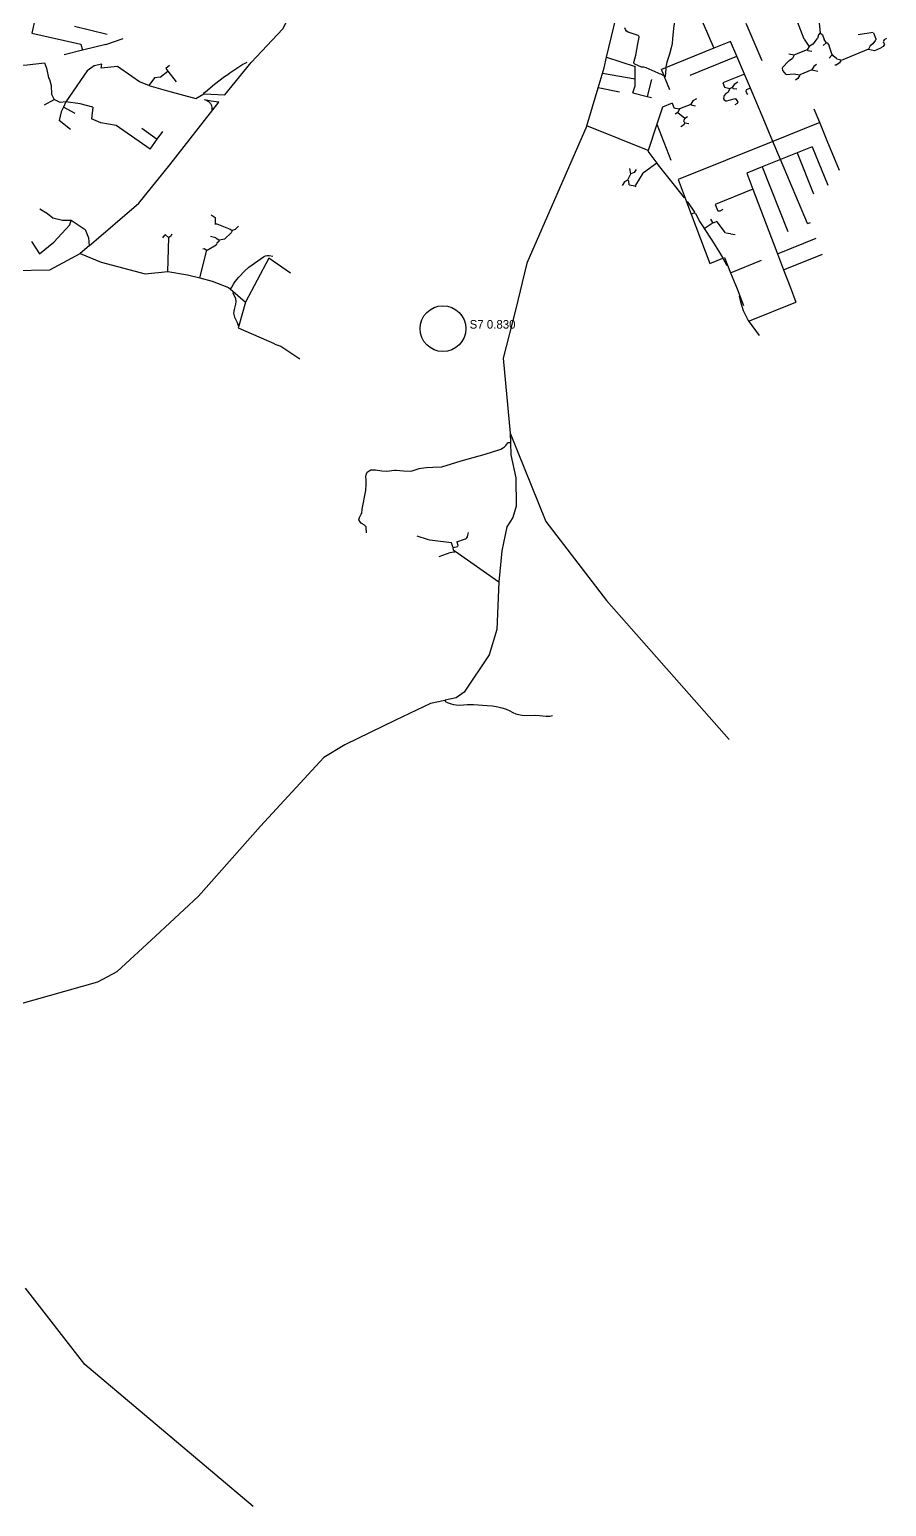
# Model space of a CAD drawing. Header units: metres. Extents: x 432891 to 477890, y 2556094 to 2581523.
# Drawn here: x 447656 to 452153, y 2556095 to 2563844 of the extents above; entities that cross this region are included whole.
import ezdxf

# ---------------------------------------------------------------- set-up
doc = ezdxf.new("R2010")
doc.units = ezdxf.units.M
doc.layers.add('W10_PIPE_DN200', color=8, linetype='Continuous')
doc.layers.add('W10_STP_CANDIDATES', color=5, linetype='Continuous')

msp = doc.modelspace()

# ---------------------------------------------------------------- linework, layer by layer
at = {"layer": 'W10_PIPE_DN200'}
for points in [[(448818.1, 2563672.3), (448984.5, 2563849), (449543.6, 2564926)], [(450683.8, 2563699.1), (450747.6, 2563967.9), (450900.2, 2564205)], [(451111.7, 2564052), (451100.3, 2564037.1), (451087.7, 2564016.4), (451055.5, 2563934.3), (451042.8, 2563892), (451036.3, 2563863.4), (451034.1, 2563850), (451030.2, 2563795), (451027.1, 2563771.7), (451023, 2563748.5), (451014.3, 2563715.2), (450999.8, 2563673.1), (450995.9, 2563655.6), (450995, 2563649.2)], [(451115.4, 2564053.6), (451163.4, 2563941), (451246.4, 2563746.3)], [(451721.2, 2563793.8), (451650.9, 2563976.7)], [(447684.8, 2563903.9), (447668.4, 2563825.6), (447924.3, 2563768.1)], [(451793.6, 2563931.9), (451804.6, 2563825.9)], [(447891.2, 2563861.9), (448063.3, 2563820.2)], [(450980.5, 2563603), (450969.1, 2563610), (450961.7, 2563612.9), (450954, 2563614.8), (450891.2, 2563643.9), (450879, 2563647), (450866.5, 2563647.6), (450831.5, 2563662.1), (450827.3, 2563668.2), (450827.3, 2563671.4), (450837.4, 2563709.2), (450847.7, 2563769.8), (450854.7, 2563803.7), (450854.7, 2563806.6), (450853.8, 2563809.5), (450849.8, 2563813.2), (450797.5, 2563830.5), (450789, 2563836), (450783.3, 2563843.8), (450780.3, 2563852.8)], [(451414.9, 2563877.2), (451498, 2563682.6)], [(451803.6, 2563824.9), (451795.6, 2563815.9), (451790.6, 2563797.9)], [(451805.6, 2563824.9), (451816.6, 2563815.9), (451825.6, 2563792.9)], [(452083.6, 2563828.9), (452003.6, 2563815.9)], [(452084.6, 2563827.9), (452097.6, 2563794.9), (452097.6, 2563789.9)], [(447924.3, 2563768.1), (447933.4, 2563735.7)], [(448055.3, 2563766.2), (447933.4, 2563735.7)], [(448055.3, 2563766.2), (448146.1, 2563797.5)], [(451246.4, 2563746.3), (450992.6, 2563643.9)], [(451334.8, 2563782), (451246.4, 2563746.3)], [(451367.7, 2563704.2), (451334.8, 2563782)], [(451721.2, 2563793.8), (451746, 2563756.8)], [(451746.6, 2563755.9), (451735.6, 2563737.9)], [(451766.6, 2563766.9), (451746.6, 2563755.9)], [(451767.2, 2563767.7), (451789.9, 2563797.2)], [(451819.6, 2563759.9), (451836.6, 2563774.9)], [(451836.1, 2563775.8), (451826.1, 2563792.1)], [(451836.6, 2563774.9), (451840.6, 2563774.9), (451851.6, 2563759.9)], [(451867.8, 2563711.4), (451851.9, 2563759)], [(452058.6, 2563740.9), (451914.6, 2563681.9)], [(452081.6, 2563768.9), (452067.6, 2563758.9), (452058.6, 2563740.9)], [(452058.6, 2563740.9), (452090.6, 2563734.9)], [(452082.2, 2563769.7), (452096.9, 2563789.2)], [(452091.5, 2563735.3), (452122.6, 2563748.5)], [(452142.6, 2563765.9), (452135.6, 2563755.9), (452123.6, 2563748.9)], [(452152.6, 2563797.9), (452140.6, 2563790.9), (452134.6, 2563781.9)], [(452134.6, 2563779.9), (452142.6, 2563766.9)], [(447456.4, 2563646), (447529, 2563654), (447643.2, 2563658.6), (447734.2, 2563669.8), (447744.9, 2563641.4), (447754.3, 2563590.9), (447760.3, 2563583), (447769, 2563551.3), (447770.2, 2563504.5), (447784.1, 2563478)], [(447933.4, 2563735.7), (447836.8, 2563711.4)], [(448035.5, 2563663.3), (447995.1, 2563653.6), (447958.4, 2563627.6), (447846.2, 2563465.9)], [(448031.5, 2563641.7), (448035.5, 2563663.3)], [(448571, 2563511.9), (448579.3, 2563518.3), (448626.9, 2563557.5), (448678.9, 2563597.4), (448696.2, 2563609.1), (448706.1, 2563617.3), (448775, 2563662), (448782.9, 2563666.8), (448798.2, 2563673.7)], [(448680.1, 2563502.4), (448818.1, 2563672.3)], [(450670.6, 2563643.2), (450683.8, 2563699.1)], [(450683.8, 2563699.1), (450833.6, 2563650.5)], [(451122.9, 2563604.7), (451367.7, 2563704.2)], [(451407, 2563611.1), (451367.7, 2563704.2)], [(451605.3, 2563643.7), (451640.8, 2563680.3)], [(451640.6, 2563716.9), (451668.6, 2563710.9)], [(451668.6, 2563709.9), (451658.6, 2563691.9), (451641.6, 2563680.9)], [(451735.6, 2563737.9), (451669.6, 2563710.9)], [(451735.6, 2563737.9), (451740.6, 2563733.9), (451761.6, 2563730.9)], [(451868.1, 2563710.5), (451866.6, 2563709.9), (451851.6, 2563694.9)], [(451872.6, 2563706.9), (451869.6, 2563710.9), (451868.1, 2563710.5)], [(451891.8, 2563691.6), (451873.4, 2563706.4)], [(451913.6, 2563680.9), (451906.6, 2563668.9), (451888.6, 2563657.9), (451881.6, 2563656.9)], [(451892.6, 2563690.9), (451908.6, 2563687.9), (451913.6, 2563682.9)], [(448282.2, 2563551.2), (448233.1, 2563569.7), (448192, 2563597.3), (448116.8, 2563650.7), (448031.5, 2563641.7)], [(448340.5, 2563593.7), (448310.9, 2563590.9), (448282.2, 2563551.2)], [(448340.5, 2563593.7), (448381.4, 2563626.5)], [(448390.2, 2563655), (448371.4, 2563639.5)], [(448371.4, 2563639.5), (448381.4, 2563626.5)], [(448381.4, 2563626.5), (448424.5, 2563570.6)], [(450639.6, 2563538.4), (450670.6, 2563643.2)], [(450662.7, 2563614.9), (450833.4, 2563585.3)], [(450822.4, 2563512.5), (450833.3, 2563549.4), (450833.4, 2563585.3)], [(450833.4, 2563585.3), (450833.6, 2563650.5)], [(450992.6, 2563643.9), (450971.6, 2563635.4)], [(451015.6, 2563527.3), (450971.6, 2563635.4)], [(450994.1, 2563640.2), (450992, 2563595.8)], [(450992.6, 2563643.9), (450994.1, 2563640.2)], [(451407, 2563611.1), (451293.7, 2563565.3)], [(451438.2, 2563537.1), (451407, 2563611.1)], [(451604.6, 2563640.9), (451607.6, 2563628.9), (451624.6, 2563607.9)], [(451625.5, 2563608), (451667.6, 2563612.9)], [(451668.6, 2563612.9), (451696.6, 2563606.9)], [(451697.6, 2563605.9), (451687.6, 2563586.9), (451674.6, 2563578.9)], [(451761.6, 2563632.9), (451698.6, 2563606.9)], [(451784.6, 2563660.9), (451770.6, 2563650.9), (451761.6, 2563632.9)], [(451761.6, 2563632.9), (451792.6, 2563626.9)], [(448282.2, 2563551.2), (448379.6, 2563522.1), (448528.8, 2563482.5)], [(448528.8, 2563482.5), (448569.4, 2563507.9)], [(448570.8, 2563507.9), (448571, 2563511.9)], [(448570.8, 2563507.9), (448680.1, 2563502.4)], [(450580.6, 2563339.1), (450639.6, 2563538.4)], [(450751.6, 2563515.4), (450639.9, 2563538.3)], [(450822.4, 2563512.5), (450896.8, 2563493.8)], [(450919.2, 2563582.2), (450896.8, 2563493.8)], [(451293.7, 2563565.3), (451302.8, 2563542.7)], [(451303.2, 2563541.8), (451331.2, 2563535.8)], [(451331.2, 2563534.8), (451322.2, 2563515.8), (451310.2, 2563507.8)], [(451342.2, 2563539.8), (451332.2, 2563535.8)], [(451373.2, 2563567.8), (451353.2, 2563556.8), (451343.2, 2563540.8)], [(451343.2, 2563539.8), (451347.2, 2563535.8), (451367.2, 2563532.8)], [(451416.2, 2563527.8), (451414.2, 2563519.8), (451423.2, 2563502.8)], [(451438.2, 2563537.1), (451417.1, 2563528.2)], [(451514, 2563357.7), (451438.2, 2563537.1)], [(447733.4, 2563448.9), (447784.1, 2563478)], [(447846.2, 2563465.9), (447816.9, 2563461.8), (447784.1, 2563478)], [(447833.4, 2563437.2), (447822.4, 2563412.6), (447811.3, 2563367.2)], [(447846.2, 2563465.9), (447833.4, 2563437.2)], [(447895, 2563403.4), (447833.4, 2563437.2)], [(447988, 2563437.2), (447921.6, 2563454.1), (447846.2, 2563465.9)], [(447988, 2563437.2), (447980.7, 2563376.6)], [(448391.7, 2563134.1), (448649.5, 2563463.4)], [(448574.6, 2563477.8), (448609.4, 2563471.2), (448646.4, 2563465.9)], [(448574.6, 2563477.8), (448583.6, 2563473.4), (448592.1, 2563468), (448600.7, 2563460.9), (448605.2, 2563455.6), (448609.6, 2563445.9), (448612, 2563435.6), (448612.4, 2563425), (448611.9, 2563421.8)], [(448649.5, 2563463.4), (448646.4, 2563465.9)], [(450896.8, 2563493.8), (450919.3, 2563488.1)], [(450977.4, 2563437.6), (450947.7, 2563348.8)], [(451027.4, 2563457.8), (450977.4, 2563437.6)], [(451027.4, 2563457.8), (451036.8, 2563434.7)], [(451037.2, 2563433.8), (451065.2, 2563428.8)], [(451125.2, 2563451.8), (451067.2, 2563428.8)], [(451156.2, 2563480.8), (451137.2, 2563469.8), (451126.2, 2563452.8)], [(451126.2, 2563451.8), (451132.2, 2563447.8), (451151.2, 2563444.8)], [(451299.2, 2563491.8), (451297.2, 2563480.8), (451301.2, 2563474.8), (451309.2, 2563469.8), (451317.2, 2563470.8)], [(451299.7, 2563492.6), (451309.6, 2563507)], [(451359.2, 2563481.5), (451318.2, 2563471)], [(451373.2, 2563462.8), (451369.2, 2563456.8), (451357.2, 2563449.8)], [(451359.2, 2563481.5), (451361.2, 2563480.8)], [(451361.2, 2563480.8), (451373.2, 2563463.8)], [(447870.1, 2563320.8), (447811.3, 2563367.2)], [(448029.5, 2563354.4), (447980.7, 2563376.6)], [(448288.3, 2563216), (448109.4, 2563340.2), (448029.5, 2563354.4)], [(451057.2, 2563408.8), (451043.2, 2563399.8)], [(451066.2, 2563427.8), (451057.2, 2563408.8)], [(451094.4, 2563378.4), (451057.9, 2563408.1)], [(451094.2, 2563355.8), (451087.2, 2563342.8), (451074.2, 2563334.8)], [(451095.2, 2563377.8), (451088.2, 2563364.8)], [(451088.2, 2563363.8), (451094.2, 2563356.8)], [(451109.2, 2563386.8), (451095.2, 2563377.8)], [(451095.2, 2563355.8), (451116.2, 2563351.8)], [(451556.4, 2563257.3), (451514, 2563357.7)], [(451802.5, 2563356.5), (451556.4, 2563257.3)], [(451802.5, 2563356.5), (451773.3, 2563427.1)], [(451841.7, 2563261.2), (451802.5, 2563356.5)], [(448244.1, 2563326.3), (448326.1, 2563269.7)], [(448326.1, 2563269.7), (448354.8, 2563310.3)], [(450580.6, 2563339.1), (450265.9, 2562618.4), (450206.6, 2562372.6)], [(450750.4, 2563270.7), (450580.6, 2563339.1)], [(450947.7, 2563348.8), (450901.5, 2563209.9)], [(450947.7, 2563348.8), (451020.3, 2563158.4)], [(448288.3, 2563216), (448326.1, 2563269.7)], [(450901.5, 2563209.9), (450750.4, 2563270.7)], [(450901.5, 2563209.9), (450900.6, 2563206)], [(450900.6, 2563206), (450946.8, 2563143.5)], [(451556.4, 2563257.3), (451058.7, 2563056.8)], [(451596.5, 2563162.2), (451556.4, 2563257.3)], [(451684.7, 2563197.8), (451596.5, 2563162.2)], [(451762.9, 2563229.4), (451684.7, 2563197.8)], [(451684.7, 2563197.8), (451769.6, 2562981.6)], [(451762.9, 2563229.4), (451845.1, 2563028.1)], [(451905.9, 2563105.5), (451841.7, 2563261.2)], [(447968.2, 2562709.3), (448228.9, 2562934.2), (448391.7, 2563134.1)], [(450946.8, 2563143.5), (450877.1, 2563092)], [(450946.8, 2563143.5), (450955.2, 2563132.2), (451038.8, 2563028.3), (451064, 2562994.8), (451090.3, 2562962.2)], [(451499.9, 2563123.2), (451419.8, 2563090.9)], [(451596.5, 2563162.2), (451499.9, 2563123.2)], [(451499.9, 2563123.2), (451635.3, 2562783.9)], [(451738.5, 2562825.9), (451596.5, 2563162.2)], [(450793.3, 2563053.4), (450778.3, 2563045.4), (450766.3, 2563025.4)], [(450809.3, 2563086.4), (450794.3, 2563054.4)], [(450795.3, 2563053.4), (450798.3, 2563050.4), (450801.3, 2563030.4)], [(450804.3, 2563115.4), (450809.3, 2563087.4)], [(450839.3, 2563109.4), (450828.3, 2563094.4), (450810.3, 2563087.4)], [(450874.3, 2563090.4), (450836.3, 2563028.4), (450834.3, 2563024.4)], [(450876.2, 2563091.5), (450874.3, 2563090.4)], [(451058.7, 2563056.8), (451095.4, 2562959.9)], [(451419.8, 2563090.9), (451451.9, 2563006.4)], [(450802.3, 2563030.3), (450833.3, 2563024.6)], [(450834.3, 2563024.4), (450835.3, 2563019.4)], [(451451.9, 2563006.4), (451253.9, 2562926.5)], [(451451.9, 2563006.4), (451549.7, 2562749.1)], [(447709.2, 2562903.7), (447750.6, 2562878.5)], [(451095.4, 2562959.9), (451102.9, 2562940.2)], [(451102.9, 2562940.2), (451106.6, 2562941.6)], [(451102.9, 2562940.2), (451127.4, 2562875.4)], [(451106.6, 2562941.6), (451119.7, 2562924), (451135.1, 2562901.7), (451144.7, 2562886.7)], [(451253.9, 2562926.5), (451267.4, 2562893.1)], [(451293.8, 2562900.2), (451277.8, 2562891.2), (451267.8, 2562892.2)], [(447665, 2562732.6), (447707.3, 2562667.4), (447782.8, 2562728.9), (447866.6, 2562819.5), (447874.3, 2562843.4)], [(447750.6, 2562878.5), (447778.4, 2562856.7), (447829, 2562844.7), (447874.3, 2562843.4)], [(447874.3, 2562843.4), (447947.4, 2562795.4), (447965.2, 2562751.3), (447968.2, 2562709.3)], [(448608.5, 2562873), (448630.5, 2562858)], [(448627.5, 2562825), (448631.5, 2562825)], [(448630.5, 2562858), (448631.5, 2562856)], [(448631.5, 2562826), (448631.5, 2562856)], [(448631.5, 2562825), (448638.5, 2562825), (448708.5, 2562797), (448718.5, 2562790)], [(448752.5, 2562812), (448735.5, 2562796), (448719.5, 2562790)], [(451147.5, 2562883.5), (451127.4, 2562875.4)], [(451127.4, 2562875.4), (451225.1, 2562617.1)], [(451147.5, 2562883.5), (451149, 2562879.8)], [(451149, 2562879.8), (451149.7, 2562878.8), (451174, 2562835.1), (451190, 2562808.9), (451195.8, 2562800.3)], [(451195.8, 2562800.3), (451237.9, 2562828.7)], [(451228.8, 2562849.2), (451238.8, 2562831.2)], [(451237.9, 2562828.7), (451239.8, 2562830.2)], [(451261.8, 2562837.2), (451245.8, 2562830.2), (451239.8, 2562830.2)], [(451263.4, 2562835.4), (451261.8, 2562837.2)], [(451308.1, 2562777), (451263.4, 2562835.4)], [(451738.5, 2562825.9), (451754.7, 2562832.5)], [(448368.5, 2562767), (448361.5, 2562763), (448352.5, 2562751)], [(448369.5, 2562767), (448385.5, 2562754)], [(448382.1, 2562574.9), (448386.5, 2562752)], [(448402.5, 2562771), (448394.5, 2562759), (448386.5, 2562754)], [(448632.6, 2562751.3), (448604.5, 2562758.7)], [(448633.5, 2562751), (448650.5, 2562740)], [(448650.5, 2562740), (448648.5, 2562733), (448638.5, 2562723), (448637.5, 2562717)], [(448651.5, 2562740.2), (448679.6, 2562746.8)], [(448718.5, 2562789), (448714.5, 2562778), (448680.5, 2562747)], [(451195.8, 2562800.3), (451236.5, 2562739.7), (451271.8, 2562684), (451291.7, 2562648.6)], [(451334.8, 2562773.3), (451309.8, 2562776.1)], [(451335.8, 2562773.2), (451357.8, 2562769.2)], [(451549.7, 2562749.1), (451580.3, 2562668.4)], [(451580.3, 2562668.4), (451784.5, 2562749.5)], [(447761.8, 2562583.4), (447921.8, 2562668.9)], [(447968.2, 2562709.3), (447921.8, 2562668.9)], [(447921.8, 2562668.9), (448031.9, 2562623.2), (448261.6, 2562562.1), (448382.1, 2562574.9)], [(448548.9, 2562541.3), (448586.3, 2562686.1)], [(448564.5, 2562693), (448571.5, 2562695), (448586.5, 2562687)], [(448587.4, 2562687.5), (448635.7, 2562715.6)], [(448635.7, 2562715.6), (448637.5, 2562717)], [(448711.7, 2562486.1), (448714.1, 2562487.6), (448717.9, 2562492.1), (448726.4, 2562507.6), (448735.3, 2562521.7), (448753.7, 2562544.8), (448785.6, 2562578.9), (448806.6, 2562596.9), (448882.6, 2562651.4), (448893.8, 2562656.7), (448905, 2562659.1), (448913.7, 2562658.9), (448932.2, 2562655.4)], [(451580.3, 2562668.4), (451612.7, 2562583.3)], [(451612.7, 2562583.3), (451817.7, 2562666.6)], [(447567.8, 2562580.4), (447761.8, 2562583.4)], [(449024.3, 2562566.7), (448910.9, 2562645.6), (448789.1, 2562413.6)], [(451225.1, 2562617.1), (451302.9, 2562648.8)], [(451295.7, 2562641.5), (451315.2, 2562606.7)], [(451302.9, 2562648.8), (451318.9, 2562608.2)], [(451318.9, 2562608.2), (451315.2, 2562606.7)], [(451318.9, 2562608.2), (451334.6, 2562568.5)], [(451334.6, 2562568.5), (451497.6, 2562634.8)], [(451612.7, 2562583.3), (451646.4, 2562494.6)], [(448382.1, 2562574.9), (448483.7, 2562558.1), (448548.9, 2562541.3)], [(448548.9, 2562541.3), (448613.4, 2562524.6), (448699.1, 2562491.7)], [(451334.6, 2562568.5), (451368.2, 2562483.8)], [(448699.1, 2562491.7), (448709.1, 2562483.1)], [(448709.1, 2562483.1), (448711.7, 2562486.1)], [(448709.1, 2562483.1), (448789.1, 2562413.6)], [(448720.6, 2562464.6), (448731.5, 2562444.8), (448736.4, 2562432.4), (448738.1, 2562417.5), (448737.2, 2562402.6), (448730, 2562375.9), (448726.2, 2562355.9), (448729.4, 2562341.4), (448732, 2562334.4), (448745.4, 2562307.1), (448749.9, 2562292.2), (448750.1, 2562291.2)], [(451368.2, 2562483.8), (451382.9, 2562446.6)], [(451382.9, 2562446.6), (451379.2, 2562445.1)], [(451379.2, 2562445.1), (451386.1, 2562415.9), (451392.8, 2562393.1), (451400.9, 2562370.8), (451410.5, 2562349.1), (451427.5, 2562317.8), (451483.7, 2562238.9)], [(451382.9, 2562446.6), (451403.1, 2562395.6)], [(451646.4, 2562494.6), (451676.8, 2562414.5)], [(448789.1, 2562413.6), (448754, 2562290.1)], [(450206.6, 2562372.6), (450141.1, 2562120.9), (450178.1, 2561725.7)], [(451434.6, 2562316.1), (451676.8, 2562414.5)], [(448754, 2562290.1), (448750.1, 2562291.2)], [(448754, 2562290.1), (448751, 2562279.8)], [(448751, 2562279.8), (448939.9, 2562196.3)], [(448939.9, 2562196.3), (448943.3, 2562194.2)], [(448943.3, 2562194.2), (448974.3, 2562182.6), (449074.2, 2562117)], [(450178.1, 2561725.7), (450179.6, 2561676.4)], [(450178.1, 2561725.7), (450364.5, 2561263.1), (450683.3, 2560848.3), (451326.7, 2560118.6)], [(449424.3, 2561203.7), (449422.9, 2561230.1), (449421.5, 2561234.5), (449413.3, 2561243), (449401.1, 2561251), (449396.4, 2561255.1), (449386.1, 2561267.7), (449384.7, 2561270.8), (449384.3, 2561274.2), (449386.4, 2561284.3), (449396.3, 2561300.7), (449398.7, 2561307), (449401.2, 2561327.6), (449421.2, 2561425.6), (449422.5, 2561457.4), (449422.4, 2561480.4), (449420.8, 2561498.9), (449421.7, 2561508.3), (449423.6, 2561513.8), (449428.1, 2561521.1), (449432.5, 2561525.7), (449437.8, 2561529.6), (449446.7, 2561533.5), (449456.4, 2561534.9), (449471.6, 2561534), (449505, 2561529.6), (449531.3, 2561527.7), (449571, 2561532.2), (449580.2, 2561532.2), (449618.7, 2561528.4), (449654.8, 2561527.8), (449663.7, 2561528.4), (449700.4, 2561540.8), (449710.7, 2561543.1), (449739.1, 2561546.8), (449771.2, 2561549), (449819.2, 2561550.5), (449920.7, 2561581), (450047.1, 2561615.8), (450117.5, 2561638.4), (450128.3, 2561642.4), (450138.3, 2561647.9), (450147.6, 2561654.6), (450155.9, 2561662.5), (450165.7, 2561675.9)], [(450179.6, 2561676.4), (450165.7, 2561675.9)], [(450179.6, 2561676.4), (450181.6, 2561612.3)], [(450181.6, 2561612.3), (450208.4, 2561491.6), (450209.2, 2561343), (450192, 2561283.9), (450160.1, 2561235.3), (450134.4, 2561109.3), (450118.9, 2560947.2)], [(449869.6, 2561150.5), (449770.3, 2561163.9), (449756.4, 2561165.8), (449743.3, 2561168.8), (449690.1, 2561185.5)], [(449898.6, 2561155.6), (449937.3, 2561170.1), (449944.3, 2561171.9), (449947.5, 2561173.5), (449950.8, 2561176.8), (449953.7, 2561182.7), (449956.3, 2561190.8), (449958.8, 2561205.3)], [(449879.3, 2561127.3), (449876.9, 2561130.6), (449869.6, 2561150.5)], [(449879.3, 2561127.3), (449902.1, 2561131.8)], [(449880.8, 2561112.6), (449879.3, 2561127.3)], [(449880.8, 2561112.6), (449889.1, 2561106.8)], [(449889.1, 2561106.8), (449886.8, 2561103.6)], [(449889.1, 2561106.8), (450118.9, 2560947.2)], [(449898.6, 2561155.6), (449903.1, 2561138.5), (449902.1, 2561131.8)], [(449804.4, 2561080), (449863.4, 2561100.6), (449871.2, 2561102.7), (449879.7, 2561103.7), (449886.8, 2561103.6)], [(450118.9, 2560947.2), (450107, 2560695.8), (450067.7, 2560563), (449936.6, 2560368.1), (449893.7, 2560337.3), (449836.6, 2560324.7)], [(449835.8, 2560324.5), (449759.1, 2560307.6), (449576.1, 2560220.5), (449309.8, 2560092), (449200.5, 2560023.9), (448868.4, 2559663.9), (448541.6, 2559297.8), (448317.2, 2559087.9)], [(449836.6, 2560324.7), (449837.5, 2560320.7)], [(449837.5, 2560320.7), (449837.5, 2560320.6), (449840.2, 2560317.2), (449847.6, 2560312.6), (449867.6, 2560305.8), (449880.8, 2560302.7), (449894.2, 2560300.8), (449914.5, 2560300), (449951.8, 2560302.8), (449985.9, 2560302.9), (450057.7, 2560298.1), (450085.9, 2560295.1), (450113.9, 2560291.1), (450134.1, 2560286.1), (450153.7, 2560279.3), (450172.6, 2560270.8), (450192.6, 2560260.1), (450207.2, 2560254.1), (450230, 2560248), (450250.7, 2560245.8), (450309, 2560246.9), (450331.4, 2560245.3), (450366.6, 2560240.9), (450385.2, 2560242), (450399.8, 2560245.2)], [(448013.9, 2558848), (448115, 2558901.8), (448317.2, 2559087.9)], [(447424.2, 2558681.3), (448013.9, 2558848)], [(448829.6, 2556094.8), (447945.3, 2556839.9), (447633.6, 2557240.3)]]:
    msp.add_lwpolyline(points, dxfattribs=at)
at = {"layer": 'W10_STP_CANDIDATES'}
msp.add_circle((449825, 2562275), 120, dxfattribs=at)

# ---------------------------------------------------------------- texts
msp.add_text('S7 0.830', height=45, dxfattribs=at).set_placement((449965, 2562275))

doc.saveas('drawing.dxf')
